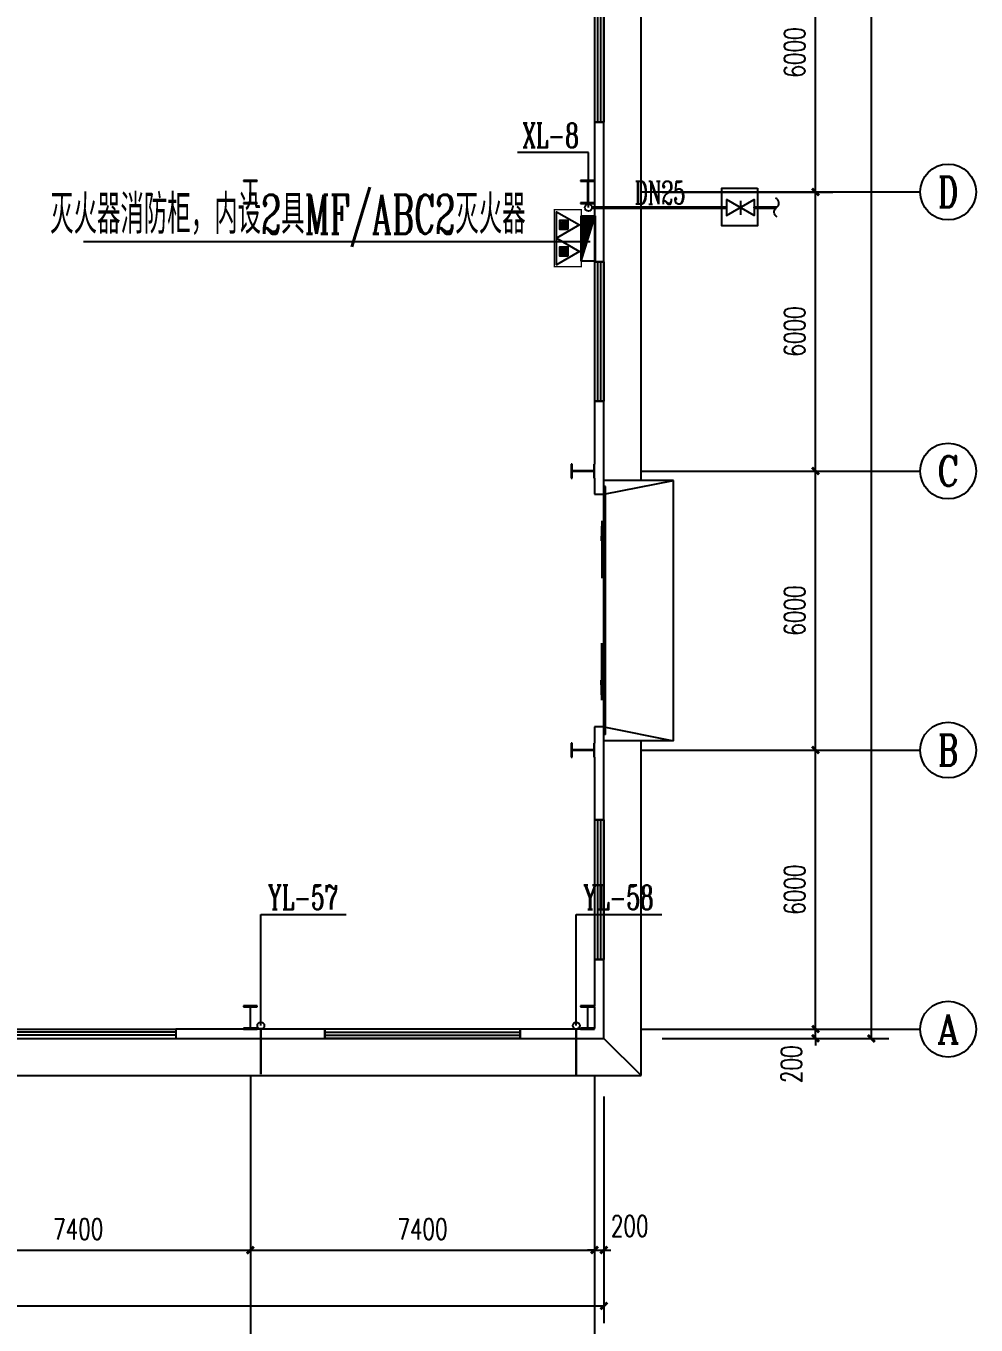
# Model space of a CAD drawing. Extents: x -409572 to -157272, y 600795 to 878326.
# Drawn here: x -195342 to -174919, y 713677 to 741609 of the extents above; entities that cross this region are included whole.
import ezdxf
from ezdxf.enums import TextEntityAlignment as Align

# ---------------------------------------------------------------- set-up
doc = ezdxf.new("R2010")
doc.units = 0
doc.header["$LTSCALE"] = 1000
doc.header["$MEASUREMENT"] = 0
for name, pattern in [('CENTER2', [1.125, 0.75, -0.125, 0.125, -0.125]), ('DASHDOT2', [0.5, 0.25, -0.125, 0, -0.125]), ('PHANTOM2', [1.25, 0.625, -0.125, 0.125, -0.125, 0.125, -0.125])]:
    doc.linetypes.add(name, pattern=pattern)
doc.layers.get('0').update_dxf_attribs({"linetype": 'CONTINUOUS'})
doc.layers.get('DEFPOINTS').update_dxf_attribs({"linetype": 'CONTINUOUS'})
for name, color, linetype in [('AXIS', 3, 'CONTINUOUS'), ('AXIS_TEXT', 7, 'CONTINUOUS'), ('COLUMN', 9, 'CONTINUOUS'), ('DIM_消防', 3, 'CONTINUOUS'), ('DIM_雨水', 3, 'CONTINUOUS'), ('EQUIP_消防', 7, 'CONTINUOUS'), ('GROUND', 2, 'CONTINUOUS'), ('PIPE-消防', 1, 'CONTINUOUS'), ('PIPE-雨水', 4, 'PHANTOM2'), ('STAIR', 2, 'CONTINUOUS'), ('TWT_TEXT', 7, 'CONTINUOUS'), ('VALVE_消防', 7, 'CONTINUOUS'), ('VPIPE-消防', 1, 'DASHDOT2'), ('VPIPE-雨水', 4, 'PHANTOM2'), ('WALL', 9, 'CONTINUOUS'), ('WINDOW', 4, 'CONTINUOUS'), ('WIRE-照明', 1, 'CONTINUOUS')]:
    doc.layers.add(name, color=color, linetype=linetype)
doc.styles.add('_TCH_AXIS', font='COMPLEX', dxfattribs={"bigfont": 'GBCBIG'})
doc.styles.add('_TWT_SERIAL', font='COMPLEX', dxfattribs={"width": 0.8, "height": 3.5, "bigfont": 'HZTXT'})
doc.styles.add('COMPLEX', font='COMPLEX')
doc.styles.add('DIM_FONT', font='SIMPLEX.shx', dxfattribs={"width": 0.7})
doc.styles.add('STY53', font='COMPLEX', dxfattribs={"width": 0.6, "bigfont": 'HZTXT'})
doc.dimstyles.new('DIMN150', dxfattribs={"dimscale": 1.5, "dimtxt": 300, "dimasz": 100, "dimexe": 250, "dimexo": 300, "dimgap": 150, "dimtad": 1, "dimdec": 0, "dimzin": 0, "dimtxsty": 'DIM_FONT', "dimblk": 'ARCHTICK', "dimcen": 0.09, "dimclrt": 7, "dimazin": 3, "dimtfac": 1, "dimtdec": 0, "dimtix": 1, "dimtmove": 0, "dimatfit": 3, "dimtolj": 1, "dimtzin": 0})

# ---------------------------------------------------------------- blocks, each defined once
blk = doc.blocks.new('$WINLIB2D$00000001')
at = {"color": 0}
for points in [[(-0.5, 0.5), (-0.5, -0.5)], [(-0.5, 0.5), (0.5, 0.5)], [(0.5, -0.5), (0.5, 0.5)], [(0.5, 0.1667), (-0.5, 0.1667)], [(0.5, -0.1667), (-0.5, -0.1667)], [(-0.5, -0.5), (0.5, -0.5)]]:
    blk.add_lwpolyline(points, dxfattribs=at)
blk = doc.blocks.new('$DORLIB2D$00000130')
at = {"color": 0, "linetype": 'CONTINUOUS'}
for p, q in [((-0.5333, 0.6601), (-0.5333, 0.5127)), ((0, 0.6601), (-0.5333, 0.6601)), ((0, 0.5127), (0, 0.6601)), ((0.5333, 0.6601), (0, 0.6601)), ((0.5333, 0.6601), (0.5333, 0.5127)), ((0, 0.5127), (-0.5333, 0.5127)), ((0.5333, 0.5127), (0, 0.5127)), ((-0.3853, 0.2694), (-0.1396, 0.2694)), ((-0.3853, 0.2694), (-0.2999, 0.2144)), ((-0.2999, 0.2144), (-0.2999, 0.2694)), ((0.3853, 0.2694), (0.1396, 0.2694)), ((0.2999, 0.2144), (0.2999, 0.2694)), ((0.3853, 0.2694), (0.2999, 0.2144))]:
    blk.add_line(p, q, dxfattribs=at)
blk = doc.blocks.new('_ARCHTICK')
at = {"color": 0, "linetype": 'BYBLOCK', "const_width": 0.4}
blk.add_lwpolyline([(-0.5, -0.5), (0.5, 0.5)], dxfattribs=at)
blk = doc.blocks.new('*D33')
at = {"layer": 'AXIS', "color": 0}
for p, q in [((-390519, 716695), (-390519, 711820)), ((-182919, 716695), (-182919, 711820)), ((-390519, 712195), (-182919, 712195))]:
    blk.add_line(p, q, dxfattribs=at)
at = {"layer": 'DEFPOINTS', "color": 0}
for p in [(-390519, 717145), (-182919, 717145), (-182919, 712195)]:
    blk.add_point(p, dxfattribs=at)
at = {"layer": 'AXIS', "color": 0, "xscale": 150, "yscale": 150, "zscale": 150, "rotation": 180}
blk.add_blockref('_ARCHTICK', (-390519, 712195), dxfattribs=at)
at = {"layer": 'AXIS', "color": 0, "xscale": 150, "yscale": 150, "zscale": 150}
blk.add_blockref('_ARCHTICK', (-182919, 712195), dxfattribs=at)
at = {"layer": 'AXIS', "color": 7, "insert": (-286719, 712645), "char_height": 450, "attachment_point": 5, "style": 'DIM_FONT'}
blk.add_mtext('\\A1;207600', dxfattribs=at)
blk = doc.blocks.new('*D61')
at = {"layer": 'AXIS', "color": 0}
for p, q in [((-197919, 716695), (-197919, 713020)), ((-190519, 716695), (-190519, 713020)), ((-197919, 713395), (-190519, 713395))]:
    blk.add_line(p, q, dxfattribs=at)
at = {"layer": 'DEFPOINTS', "color": 0}
for p in [(-197919, 717145), (-190519, 717145), (-190519, 713395)]:
    blk.add_point(p, dxfattribs=at)
at = {"layer": 'AXIS', "color": 0, "xscale": 150, "yscale": 150, "zscale": 150, "rotation": 180}
blk.add_blockref('_ARCHTICK', (-197919, 713395), dxfattribs=at)
at = {"layer": 'AXIS', "color": 0, "xscale": 150, "yscale": 150, "zscale": 150}
blk.add_blockref('_ARCHTICK', (-190519, 713395), dxfattribs=at)
at = {"layer": 'AXIS', "color": 7, "insert": (-194219, 713845), "char_height": 450, "attachment_point": 5, "style": 'DIM_FONT'}
blk.add_mtext('\\A1;7400', dxfattribs=at)
blk = doc.blocks.new('*D62')
at = {"layer": 'AXIS', "color": 0}
for p, q in [((-190519, 716695), (-190519, 713020)), ((-183119, 716695), (-183119, 713020)), ((-190519, 713395), (-183119, 713395))]:
    blk.add_line(p, q, dxfattribs=at)
at = {"layer": 'DEFPOINTS', "color": 0}
for p in [(-190519, 717145), (-183119, 717145), (-183119, 713395)]:
    blk.add_point(p, dxfattribs=at)
at = {"layer": 'AXIS', "color": 0, "xscale": 150, "yscale": 150, "zscale": 150, "rotation": 180}
blk.add_blockref('_ARCHTICK', (-190519, 713395), dxfattribs=at)
at = {"layer": 'AXIS', "color": 0, "xscale": 150, "yscale": 150, "zscale": 150}
blk.add_blockref('_ARCHTICK', (-183119, 713395), dxfattribs=at)
at = {"layer": 'AXIS', "color": 7, "insert": (-186819, 713845), "char_height": 450, "attachment_point": 5, "style": 'DIM_FONT'}
blk.add_mtext('\\A1;7400', dxfattribs=at)
blk = doc.blocks.new('*D63')
at = {"layer": 'AXIS', "color": 0}
for p, q in [((-183119, 716695), (-183119, 713020)), ((-182919, 716695), (-182919, 713020)), ((-183119, 713395), (-183269, 713395)), ((-183119, 713395), (-182919, 713395)), ((-182919, 713395), (-182769, 713395))]:
    blk.add_line(p, q, dxfattribs=at)
at = {"layer": 'DEFPOINTS', "color": 0}
for p in [(-183119, 717145), (-182919, 717145), (-182919, 713395)]:
    blk.add_point(p, dxfattribs=at)
at = {"layer": 'AXIS', "color": 0, "xscale": 150, "yscale": 150, "zscale": 150}
blk.add_blockref('_ARCHTICK', (-183119, 713395), dxfattribs=at)
at = {"layer": 'AXIS', "color": 0, "xscale": 150, "yscale": 150, "zscale": 150, "rotation": 180}
blk.add_blockref('_ARCHTICK', (-182919, 713395), dxfattribs=at)
at = {"layer": 'AXIS', "color": 7, "insert": (-182364, 713913), "char_height": 450, "attachment_point": 5, "style": 'DIM_FONT'}
blk.add_mtext('\\A1;200', dxfattribs=at)
blk = doc.blocks.new('_AXISO')
blk.add_circle((0, 0), 0.5)
at = {"layer": 'AXIS_TEXT', "style": 'COMPLEX', "width": 1.041667}
blk.add_attdef('A', text='', height=0.56, dxfattribs=at).set_placement((-0.25, -0.28), (0.25, -0.28), align=Align.FIT)
blk = doc.blocks.new('*D64')
at = {"layer": 'AXIS', "color": 0}
for p, q in [((-181669, 766345), (-176794, 766345)), ((-177169, 717945), (-177169, 766345)), ((-181669, 717945), (-176794, 717945))]:
    blk.add_line(p, q, dxfattribs=at)
at = {"layer": 'DEFPOINTS', "color": 0}
for p in [(-182119, 766345), (-177169, 766345), (-182119, 717945)]:
    blk.add_point(p, dxfattribs=at)
at = {"layer": 'AXIS', "color": 0, "xscale": 150, "yscale": 150, "zscale": 150}
for p, rotation in [((-177169, 766345), 90), ((-177169, 717945), 270)]:
    blk.add_blockref('_ARCHTICK', p, dxfattribs=dict(at, rotation=rotation))
at = {"layer": 'AXIS', "color": 7, "insert": (-177619, 742145), "char_height": 450, "attachment_point": 5, "rotation": 90, "style": 'DIM_FONT'}
blk.add_mtext('\\A1;48400', dxfattribs=at)
blk = doc.blocks.new('*D65')
at = {"layer": 'AXIS', "color": 0}
for p, q in [((-181669, 718145), (-177994, 718145)), ((-178369, 718145), (-178369, 718295)), ((-178369, 717945), (-178369, 718145)), ((-181669, 717945), (-177994, 717945)), ((-178369, 717945), (-178369, 717795))]:
    blk.add_line(p, q, dxfattribs=at)
at = {"layer": 'DEFPOINTS', "color": 0}
for p in [(-182119, 718145), (-178369, 718145), (-182119, 717945)]:
    blk.add_point(p, dxfattribs=at)
at = {"layer": 'AXIS', "color": 0, "xscale": 150, "yscale": 150, "zscale": 150}
for p, rotation in [((-178369, 718145), 270), ((-178369, 717945), 90)]:
    blk.add_blockref('_ARCHTICK', p, dxfattribs=dict(at, rotation=rotation))
at = {"layer": 'AXIS', "color": 7, "insert": (-178886, 717390), "char_height": 450, "attachment_point": 5, "rotation": 90, "style": 'DIM_FONT'}
blk.add_mtext('\\A1;200', dxfattribs=at)
blk = doc.blocks.new('*D66')
at = {"layer": 'AXIS', "color": 0}
for p, q in [((-181669, 724145), (-177994, 724145)), ((-178369, 718145), (-178369, 724145)), ((-181669, 718145), (-177994, 718145))]:
    blk.add_line(p, q, dxfattribs=at)
at = {"layer": 'DEFPOINTS', "color": 0}
for p in [(-182119, 724145), (-178369, 724145), (-182119, 718145)]:
    blk.add_point(p, dxfattribs=at)
at = {"layer": 'AXIS', "color": 0, "xscale": 150, "yscale": 150, "zscale": 150}
for p, rotation in [((-178369, 724145), 90), ((-178369, 718145), 270)]:
    blk.add_blockref('_ARCHTICK', p, dxfattribs=dict(at, rotation=rotation))
at = {"layer": 'AXIS', "color": 7, "insert": (-178819, 721145), "char_height": 450, "attachment_point": 5, "rotation": 90, "style": 'DIM_FONT'}
blk.add_mtext('\\A1;6000', dxfattribs=at)
blk = doc.blocks.new('*D67')
at = {"layer": 'AXIS', "color": 0}
for p, q in [((-181669, 730145), (-177994, 730145)), ((-178369, 724145), (-178369, 730145)), ((-181669, 724145), (-177994, 724145))]:
    blk.add_line(p, q, dxfattribs=at)
at = {"layer": 'DEFPOINTS', "color": 0}
for p in [(-182119, 730145), (-178369, 730145), (-182119, 724145)]:
    blk.add_point(p, dxfattribs=at)
at = {"layer": 'AXIS', "color": 0, "xscale": 150, "yscale": 150, "zscale": 150}
for p, rotation in [((-178369, 730145), 90), ((-178369, 724145), 270)]:
    blk.add_blockref('_ARCHTICK', p, dxfattribs=dict(at, rotation=rotation))
at = {"layer": 'AXIS', "color": 7, "insert": (-178819, 727145), "char_height": 450, "attachment_point": 5, "rotation": 90, "style": 'DIM_FONT'}
blk.add_mtext('\\A1;6000', dxfattribs=at)
blk = doc.blocks.new('*D68')
at = {"layer": 'AXIS', "color": 0}
for p, q in [((-181669, 736145), (-177994, 736145)), ((-178369, 730145), (-178369, 736145)), ((-181669, 730145), (-177994, 730145))]:
    blk.add_line(p, q, dxfattribs=at)
at = {"layer": 'DEFPOINTS', "color": 0}
for p in [(-182119, 736145), (-178369, 736145), (-182119, 730145)]:
    blk.add_point(p, dxfattribs=at)
at = {"layer": 'AXIS', "color": 0, "xscale": 150, "yscale": 150, "zscale": 150}
for p, rotation in [((-178369, 736145), 90), ((-178369, 730145), 270)]:
    blk.add_blockref('_ARCHTICK', p, dxfattribs=dict(at, rotation=rotation))
at = {"layer": 'AXIS', "color": 7, "insert": (-178819, 733145), "char_height": 450, "attachment_point": 5, "rotation": 90, "style": 'DIM_FONT'}
blk.add_mtext('\\A1;6000', dxfattribs=at)
blk = doc.blocks.new('*D69')
at = {"layer": 'AXIS', "color": 0}
for p, q in [((-181669, 742145), (-177994, 742145)), ((-178369, 736145), (-178369, 742145)), ((-181669, 736145), (-177994, 736145))]:
    blk.add_line(p, q, dxfattribs=at)
at = {"layer": 'DEFPOINTS', "color": 0}
for p in [(-182119, 742145), (-178369, 742145), (-182119, 736145)]:
    blk.add_point(p, dxfattribs=at)
at = {"layer": 'AXIS', "color": 0, "xscale": 150, "yscale": 150, "zscale": 150}
for p, rotation in [((-178369, 742145), 90), ((-178369, 736145), 270)]:
    blk.add_blockref('_ARCHTICK', p, dxfattribs=dict(at, rotation=rotation))
at = {"layer": 'AXIS', "color": 7, "insert": (-178819, 739145), "char_height": 450, "attachment_point": 5, "rotation": 90, "style": 'DIM_FONT'}
blk.add_mtext('\\A1;6000', dxfattribs=at)
blk = doc.blocks.new('$ATTACHMENT$00000214')
h = blk.add_hatch()
h.set_pattern_fill('ANSI31', color=256, scale=200, style=0)
h.set_pattern_definition([(45, (-38543.802, -6842.639), (-17.67767, 17.67767), [])])
h.paths.add_polyline_path([(-65, 2), (65, 2), (65, -128), (-65, -128)])
for points in [[(0, 172), (-198, -172), (198, -172)], [(-65, 2), (65, 2), (65, -128), (-65, -128)]]:
    blk.add_lwpolyline(points, close=True)
blk = doc.blocks.new('D22222')
at = {"layer": 'PIPE-消防', "color": 3, "ltscale": 2, "const_width": 20}
blk.add_lwpolyline([(-220006, -23693), (-219158, -23693), (-219158, -24098), (-220006, -24098)], close=True, dxfattribs=at)
at = {"layer": 'EQUIP_消防', "rotation": 180}
for p in [(-219780, -23901), (-219383, -23901)]:
    blk.add_blockref('$ATTACHMENT$00000214', p, dxfattribs=at)
blk = doc.blocks.new('*X12')
at = {"color": 0}
for p, q in [((7200.95625, 5700.95625), (7201, 5700.95625)), ((7200.9625, 5700.9625), (7201, 5700.9625)), ((7200.96875, 5700.96875), (7201, 5700.96875)), ((7200.975, 5700.975), (7201, 5700.975)), ((7200.98125, 5700.98125), (7201, 5700.98125)), ((7200.9875, 5700.9875), (7201, 5700.9875)), ((7200.99375, 5700.99375), (7201, 5700.99375)), ((7200.66875, 5700.66875), (7201, 5700.66875)), ((7200.675, 5700.675), (7201, 5700.675)), ((7200.68125, 5700.68125), (7201, 5700.68125)), ((7200.6875, 5700.6875), (7201, 5700.6875)), ((7200.69375, 5700.69375), (7201, 5700.69375)), ((7200.7, 5700.7), (7201, 5700.7)), ((7200.70625, 5700.70625), (7201, 5700.70625)), ((7200.7125, 5700.7125), (7201, 5700.7125)), ((7200.71875, 5700.71875), (7201, 5700.71875)), ((7200.725, 5700.725), (7201, 5700.725)), ((7200.73125, 5700.73125), (7201, 5700.73125)), ((7200.7375, 5700.7375), (7201, 5700.7375)), ((7200.74375, 5700.74375), (7201, 5700.74375)), ((7200.75, 5700.75), (7201, 5700.75)), ((7200.75625, 5700.75625), (7201, 5700.75625)), ((7200.7625, 5700.7625), (7201, 5700.7625)), ((7200.76875, 5700.76875), (7201, 5700.76875)), ((7200.775, 5700.775), (7201, 5700.775)), ((7200.78125, 5700.78125), (7201, 5700.78125)), ((7200.7875, 5700.7875), (7201, 5700.7875)), ((7200.79375, 5700.79375), (7201, 5700.79375)), ((7200.8, 5700.8), (7201, 5700.8)), ((7200.80625, 5700.80625), (7201, 5700.80625)), ((7200.8125, 5700.8125), (7201, 5700.8125)), ((7200.81875, 5700.81875), (7201, 5700.81875)), ((7200.825, 5700.825), (7201, 5700.825)), ((7200.83125, 5700.83125), (7201, 5700.83125)), ((7200.8375, 5700.8375), (7201, 5700.8375)), ((7200.84375, 5700.84375), (7201, 5700.84375)), ((7200.85, 5700.85), (7201, 5700.85)), ((7200.85625, 5700.85625), (7201, 5700.85625)), ((7200.8625, 5700.8625), (7201, 5700.8625)), ((7200.86875, 5700.86875), (7201, 5700.86875)), ((7200.875, 5700.875), (7201, 5700.875)), ((7200.88125, 5700.88125), (7201, 5700.88125)), ((7200.8875, 5700.8875), (7201, 5700.8875)), ((7200.89375, 5700.89375), (7201, 5700.89375)), ((7200.9, 5700.9), (7201, 5700.9)), ((7200.90625, 5700.90625), (7201, 5700.90625)), ((7200.9125, 5700.9125), (7201, 5700.9125)), ((7200.91875, 5700.91875), (7201, 5700.91875)), ((7200.925, 5700.925), (7201, 5700.925)), ((7200.93125, 5700.93125), (7201, 5700.93125)), ((7200.9375, 5700.9375), (7201, 5700.9375)), ((7200.94375, 5700.94375), (7201, 5700.94375)), ((7200.95, 5700.95), (7201, 5700.95)), ((7200.38125, 5700.38125), (7201, 5700.38125)), ((7200.3875, 5700.3875), (7201, 5700.3875)), ((7200.39375, 5700.39375), (7201, 5700.39375)), ((7200.4, 5700.4), (7201, 5700.4)), ((7200.40625, 5700.40625), (7201, 5700.40625)), ((7200.4125, 5700.4125), (7201, 5700.4125)), ((7200.41875, 5700.41875), (7201, 5700.41875)), ((7200.425, 5700.425), (7201, 5700.425)), ((7200.43125, 5700.43125), (7201, 5700.43125)), ((7200.4375, 5700.4375), (7201, 5700.4375)), ((7200.44375, 5700.44375), (7201, 5700.44375)), ((7200.45, 5700.45), (7201, 5700.45)), ((7200.45625, 5700.45625), (7201, 5700.45625)), ((7200.4625, 5700.4625), (7201, 5700.4625)), ((7200.46875, 5700.46875), (7201, 5700.46875)), ((7200.475, 5700.475), (7201, 5700.475)), ((7200.48125, 5700.48125), (7201, 5700.48125)), ((7200.4875, 5700.4875), (7201, 5700.4875)), ((7200.49375, 5700.49375), (7201, 5700.49375)), ((7200.5, 5700.5), (7201, 5700.5)), ((7200.50625, 5700.50625), (7201, 5700.50625)), ((7200.5125, 5700.5125), (7201, 5700.5125)), ((7200.51875, 5700.51875), (7201, 5700.51875)), ((7200.525, 5700.525), (7201, 5700.525)), ((7200.53125, 5700.53125), (7201, 5700.53125)), ((7200.5375, 5700.5375), (7201, 5700.5375)), ((7200.54375, 5700.54375), (7201, 5700.54375)), ((7200.55, 5700.55), (7201, 5700.55)), ((7200.55625, 5700.55625), (7201, 5700.55625)), ((7200.5625, 5700.5625), (7201, 5700.5625)), ((7200.56875, 5700.56875), (7201, 5700.56875)), ((7200.575, 5700.575), (7201, 5700.575)), ((7200.58125, 5700.58125), (7201, 5700.58125)), ((7200.5875, 5700.5875), (7201, 5700.5875)), ((7200.59375, 5700.59375), (7201, 5700.59375)), ((7200.6, 5700.6), (7201, 5700.6)), ((7200.60625, 5700.60625), (7201, 5700.60625)), ((7200.6125, 5700.6125), (7201, 5700.6125)), ((7200.61875, 5700.61875), (7201, 5700.61875)), ((7200.625, 5700.625), (7201, 5700.625)), ((7200.63125, 5700.63125), (7201, 5700.63125)), ((7200.6375, 5700.6375), (7201, 5700.6375)), ((7200.64375, 5700.64375), (7201, 5700.64375)), ((7200.65, 5700.65), (7201, 5700.65)), ((7200.65625, 5700.65625), (7201, 5700.65625)), ((7200.6625, 5700.6625), (7201, 5700.6625)), ((7200.1, 5700.1), (7201, 5700.1)), ((7200.10625, 5700.10625), (7201, 5700.10625)), ((7200.1125, 5700.1125), (7201, 5700.1125)), ((7200.11875, 5700.11875), (7201, 5700.11875)), ((7200.125, 5700.125), (7201, 5700.125)), ((7200.13125, 5700.13125), (7201, 5700.13125)), ((7200.1375, 5700.1375), (7201, 5700.1375)), ((7200.14375, 5700.14375), (7201, 5700.14375)), ((7200.15, 5700.15), (7201, 5700.15)), ((7200.15625, 5700.15625), (7201, 5700.15625)), ((7200.1625, 5700.1625), (7201, 5700.1625)), ((7200.16875, 5700.16875), (7201, 5700.16875)), ((7200.175, 5700.175), (7201, 5700.175)), ((7200.18125, 5700.18125), (7201, 5700.18125)), ((7200.1875, 5700.1875), (7201, 5700.1875)), ((7200.19375, 5700.19375), (7201, 5700.19375)), ((7200.2, 5700.2), (7201, 5700.2)), ((7200.20625, 5700.20625), (7201, 5700.20625)), ((7200.2125, 5700.2125), (7201, 5700.2125)), ((7200.21875, 5700.21875), (7201, 5700.21875)), ((7200.225, 5700.225), (7201, 5700.225)), ((7200.23125, 5700.23125), (7201, 5700.23125)), ((7200.2375, 5700.2375), (7201, 5700.2375)), ((7200.24375, 5700.24375), (7201, 5700.24375)), ((7200.25, 5700.25), (7201, 5700.25)), ((7200.25625, 5700.25625), (7201, 5700.25625)), ((7200.2625, 5700.2625), (7201, 5700.2625)), ((7200.26875, 5700.26875), (7201, 5700.26875)), ((7200.275, 5700.275), (7201, 5700.275)), ((7200.28125, 5700.28125), (7201, 5700.28125)), ((7200.2875, 5700.2875), (7201, 5700.2875)), ((7200.29375, 5700.29375), (7201, 5700.29375)), ((7200.3, 5700.3), (7201, 5700.3)), ((7200.30625, 5700.30625), (7201, 5700.30625)), ((7200.3125, 5700.3125), (7201, 5700.3125)), ((7200.31875, 5700.31875), (7201, 5700.31875)), ((7200.325, 5700.325), (7201, 5700.325)), ((7200.33125, 5700.33125), (7201, 5700.33125)), ((7200.3375, 5700.3375), (7201, 5700.3375)), ((7200.34375, 5700.34375), (7201, 5700.34375)), ((7200.35, 5700.35), (7201, 5700.35)), ((7200.35625, 5700.35625), (7201, 5700.35625)), ((7200.3625, 5700.3625), (7201, 5700.3625)), ((7200.36875, 5700.36875), (7201, 5700.36875)), ((7200.375, 5700.375), (7201, 5700.375)), ((7200.00625, 5700.00625), (7201, 5700.00625)), ((7200.0125, 5700.0125), (7201, 5700.0125)), ((7200.01875, 5700.01875), (7201, 5700.01875)), ((7200.025, 5700.025), (7201, 5700.025)), ((7200.03125, 5700.03125), (7201, 5700.03125)), ((7200.0375, 5700.0375), (7201, 5700.0375)), ((7200.04375, 5700.04375), (7201, 5700.04375)), ((7200.05, 5700.05), (7201, 5700.05)), ((7200.05625, 5700.05625), (7201, 5700.05625)), ((7200.0625, 5700.0625), (7201, 5700.0625)), ((7200.06875, 5700.06875), (7201, 5700.06875)), ((7200.075, 5700.075), (7201, 5700.075)), ((7200.08125, 5700.08125), (7201, 5700.08125)), ((7200.0875, 5700.0875), (7201, 5700.0875)), ((7200.09375, 5700.09375), (7201, 5700.09375))]:
    blk.add_line(p, q, dxfattribs=at)
blk = doc.blocks.new('$ATTACHMENT$00000088')
for p, q in [((325, 0), (-325, -200)), ((325, 0), (-325, 0)), ((-325, 0), (-325, -200)), ((325, -200), (325, 0)), ((-325, -200), (325, -200))]:
    blk.add_line(p, q)
at = {"xscale": 650, "yscale": 200, "zscale": 650, "rotation": 180}
blk.add_blockref('*X12', (4680325, 1140000), dxfattribs=at)
blk = doc.blocks.new('$VALVE$00000296')
for points in [[(-125, 72), (-125, -72), (125, 72), (125, -72), (-125, 72)], [(0, 60), (0, -64)]]:
    blk.add_lwpolyline(points)
for p in [(-125, 0), (125, 0)]:
    blk.add_point(p)
blk = doc.blocks.new('$TWTSYS$00000132')
at = {"elevation": 0}
blk.add_lwpolyline([(7, -101, -0.575183), (0, 0, 0.604745), (-11, 101, 16.924828)], format="xyb", dxfattribs=at)
blk = doc.blocks.new('JOJ')
at = {"layer": 'AXIS', "color": 8}
for p, q in [((-182118.8, 736145.4), (-176118.8, 736145.4)), ((-182118.8, 730145.4), (-176118.8, 730145.4)), ((-182118.8, 724145.4), (-176118.8, 724145.4)), ((-182118.8, 718145.4), (-176118.8, 718145.4)), ((-190518.8, 717145.4), (-190518.8, 711145.4)), ((-183118.8, 717145.4), (-183118.8, 711145.4))]:
    blk.add_line(p, q, dxfattribs=at)
at = {"layer": 'COLUMN', "color": 8}
for p, q in [((-190368.8, 736395.4), (-190668.8, 736395.4)), ((-190668.8, 736395.4), (-190668.8, 736377.4)), ((-190668.8, 736377.4), (-190528.8, 736377.4)), ((-190528.8, 736377.4), (-190523.8, 736372.4)), ((-190523.8, 736372.4), (-190523.8, 735918.4)), ((-190513.8, 736372.4), (-190508.8, 736377.4)), ((-190513.8, 735918.4), (-190513.8, 736372.4)), ((-190508.8, 736377.4), (-190368.8, 736377.4)), ((-190368.8, 736377.4), (-190368.8, 736395.4)), ((-183118.8, 736395.4), (-183418.8, 736395.4)), ((-183418.8, 736395.4), (-183418.8, 736377.4)), ((-183418.8, 736377.4), (-183278.8, 736377.4)), ((-183278.8, 736377.4), (-183273.8, 736372.4)), ((-183273.8, 736372.4), (-183273.8, 735918.4)), ((-183263.8, 736372.4), (-183258.8, 736377.4)), ((-183263.8, 735918.4), (-183263.8, 736372.4)), ((-183258.8, 736377.4), (-183118.8, 736377.4)), ((-183118.8, 736377.4), (-183118.8, 736395.4)), ((-190528.8, 735913.4), (-190668.8, 735913.4)), ((-190668.8, 735913.4), (-190668.8, 735895.4)), ((-190668.8, 735895.4), (-190368.8, 735895.4)), ((-190523.8, 735918.4), (-190528.8, 735913.4)), ((-190508.8, 735913.4), (-190513.8, 735918.4)), ((-190368.8, 735913.4), (-190508.8, 735913.4)), ((-190368.8, 735895.4), (-190368.8, 735913.4)), ((-183278.8, 735913.4), (-183418.8, 735913.4)), ((-183418.8, 735913.4), (-183418.8, 735895.4)), ((-183418.8, 735895.4), (-183118.8, 735895.4)), ((-183273.8, 735918.4), (-183278.8, 735913.4)), ((-183258.8, 735913.4), (-183263.8, 735918.4)), ((-183118.8, 735913.4), (-183258.8, 735913.4)), ((-183118.8, 735895.4), (-183118.8, 735913.4)), ((-183600.8, 730295.4), (-183618.8, 730295.4)), ((-183618.8, 730295.4), (-183618.8, 729995.4)), ((-183600.8, 730155.4), (-183600.8, 730295.4)), ((-183595.8, 730150.4), (-183600.8, 730155.4)), ((-183600.8, 730135.4), (-183595.8, 730140.4)), ((-183141.8, 730150.4), (-183595.8, 730150.4)), ((-183595.8, 730140.4), (-183141.8, 730140.4)), ((-183136.8, 730155.4), (-183141.8, 730150.4)), ((-183141.8, 730140.4), (-183136.8, 730135.4)), ((-183118.8, 730295.4), (-183136.8, 730295.4)), ((-183136.8, 730295.4), (-183136.8, 730155.4)), ((-183118.8, 729995.4), (-183118.8, 730295.4)), ((-183618.8, 729995.4), (-183600.8, 729995.4)), ((-183600.8, 729995.4), (-183600.8, 730135.4)), ((-183136.8, 730135.4), (-183136.8, 729995.4)), ((-183136.8, 729995.4), (-183118.8, 729995.4)), ((-183600.8, 724295.4), (-183618.8, 724295.4)), ((-183618.8, 724295.4), (-183618.8, 723995.4)), ((-183600.8, 724155.4), (-183600.8, 724295.4)), ((-183118.8, 724295.4), (-183136.8, 724295.4)), ((-183136.8, 724295.4), (-183136.8, 724155.4)), ((-183118.8, 723995.4), (-183118.8, 724295.4)), ((-183618.8, 723995.4), (-183600.8, 723995.4)), ((-183595.8, 724150.4), (-183600.8, 724155.4)), ((-183600.8, 724135.4), (-183595.8, 724140.4)), ((-183600.8, 723995.4), (-183600.8, 724135.4)), ((-183141.8, 724150.4), (-183595.8, 724150.4)), ((-183595.8, 724140.4), (-183141.8, 724140.4)), ((-183136.8, 724155.4), (-183141.8, 724150.4)), ((-183141.8, 724140.4), (-183136.8, 724135.4)), ((-183136.8, 724135.4), (-183136.8, 723995.4)), ((-183136.8, 723995.4), (-183118.8, 723995.4)), ((-190368.8, 718645.4), (-190668.8, 718645.4)), ((-190668.8, 718645.4), (-190668.8, 718627.4)), ((-190668.8, 718627.4), (-190528.8, 718627.4)), ((-190528.8, 718627.4), (-190523.8, 718622.4)), ((-190523.8, 718622.4), (-190523.8, 718168.4)), ((-190513.8, 718622.4), (-190508.8, 718627.4)), ((-190513.8, 718168.4), (-190513.8, 718622.4)), ((-190508.8, 718627.4), (-190368.8, 718627.4)), ((-190368.8, 718627.4), (-190368.8, 718645.4)), ((-183118.8, 718645.4), (-183418.8, 718645.4)), ((-183418.8, 718645.4), (-183418.8, 718627.4)), ((-183418.8, 718627.4), (-183278.8, 718627.4)), ((-183278.8, 718627.4), (-183273.8, 718622.4)), ((-183273.8, 718622.4), (-183273.8, 718168.4)), ((-183263.8, 718622.4), (-183258.8, 718627.4)), ((-183263.8, 718168.4), (-183263.8, 718622.4)), ((-183258.8, 718627.4), (-183118.8, 718627.4)), ((-183118.8, 718627.4), (-183118.8, 718645.4)), ((-190528.8, 718163.4), (-190668.8, 718163.4)), ((-190668.8, 718163.4), (-190668.8, 718145.4)), ((-190668.8, 718145.4), (-190368.8, 718145.4)), ((-190523.8, 718168.4), (-190528.8, 718163.4)), ((-190508.8, 718163.4), (-190513.8, 718168.4)), ((-190368.8, 718163.4), (-190508.8, 718163.4)), ((-190368.8, 718145.4), (-190368.8, 718163.4)), ((-183278.8, 718163.4), (-183418.8, 718163.4)), ((-183418.8, 718163.4), (-183418.8, 718145.4)), ((-183418.8, 718145.4), (-183118.8, 718145.4)), ((-183273.8, 718168.4), (-183278.8, 718163.4)), ((-183258.8, 718163.4), (-183263.8, 718168.4)), ((-183118.8, 718163.4), (-183258.8, 718163.4)), ((-183118.8, 718145.4), (-183118.8, 718163.4))]:
    blk.add_line(p, q, dxfattribs=at)
at = {"layer": 'GROUND', "color": 8}
for p, q in [((-182918.8, 729945.4), (-182918.8, 742345.4)), ((-182118.8, 729945.4), (-182118.8, 742345.4)), ((-182918.8, 717945.4), (-182918.8, 724345.4)), ((-182118.8, 717145.4), (-182118.8, 724345.4)), ((-295018.8, 717945.4), (-182918.8, 717945.4)), ((-182918.8, 717945.4), (-182118.8, 717145.4)), ((-295018.8, 717145.4), (-182118.8, 717145.4))]:
    blk.add_line(p, q, dxfattribs=at)
at = {"layer": 'STAIR', "color": 8}
for p, q in [((-181418.8, 729945.4), (-182918.8, 729945.4)), ((-182918.8, 724345.4), (-182918.8, 729945.4)), ((-182918.8, 729645.4), (-181418.8, 729945.4)), ((-181418.8, 724345.4), (-181418.8, 729945.4)), ((-182918.8, 724645.4), (-181418.8, 724345.4)), ((-181418.8, 724345.4), (-182918.8, 724345.4))]:
    blk.add_line(p, q, dxfattribs=at)
at = {"layer": 'WALL', "color": 8}
for p, q in [((-183118.8, 737645.4), (-183118.8, 734645.4)), ((-182918.8, 737645.4), (-183118.8, 737645.4)), ((-182918.8, 734645.4), (-182918.8, 737645.4)), ((-183118.8, 734645.4), (-182918.8, 734645.4)), ((-182918.8, 731645.4), (-183118.8, 731645.4)), ((-183118.8, 731645.4), (-183118.8, 730295.4)), ((-182918.8, 730145.4), (-182918.8, 731645.4)), ((-182918.8, 729645.4), (-182918.8, 730145.4)), ((-183118.8, 729995.4), (-183118.8, 729645.4)), ((-183118.8, 729645.4), (-182918.8, 729645.4)), ((-182918.8, 724645.4), (-183118.8, 724645.4)), ((-183118.8, 724645.4), (-183118.8, 724295.4)), ((-182918.8, 724145.4), (-182918.8, 724645.4)), ((-183118.8, 723995.4), (-183118.8, 722645.4)), ((-182918.8, 722645.4), (-182918.8, 724145.4)), ((-183118.8, 722645.4), (-182918.8, 722645.4)), ((-182918.8, 719645.4), (-183118.8, 719645.4)), ((-183118.8, 719645.4), (-183118.8, 718645.4)), ((-182918.8, 717945.4), (-182918.8, 719645.4)), ((-183118.8, 718627.4), (-183118.8, 718163.4)), ((-190668.8, 718145.4), (-192118.8, 718145.4)), ((-192118.8, 718145.4), (-192118.8, 717945.4)), ((-188918.8, 718145.4), (-190368.8, 718145.4)), ((-188918.8, 717945.4), (-188918.8, 718145.4)), ((-183418.8, 718145.4), (-184718.8, 718145.4)), ((-184718.8, 718145.4), (-184718.8, 717945.4)), ((-192118.8, 717945.4), (-190518.8, 717945.4)), ((-190518.8, 717945.4), (-188918.8, 717945.4)), ((-184718.8, 717945.4), (-182918.8, 717945.4))]:
    blk.add_line(p, q, dxfattribs=at)
at = {"layer": 'AXIS', "color": 8}
ref = blk.add_blockref('_AXISO', (-175518.8, 736145.4), dxfattribs=dict(at, xscale=1200, yscale=1200, zscale=1200))
ref.add_attrib('A', 'D', dxfattribs={"layer": 'AXIS_TEXT', "color": 8, "height": 657.6, "style": '_TCH_AXIS', "width": 0.823529}).set_placement((-175738, 735816.7), (-175299.6, 735816.7), align=Align.FIT)
ref = blk.add_blockref('_AXISO', (-175518.8, 730145.4), dxfattribs=dict(at, xscale=1200, yscale=1200, zscale=1200))
ref.add_attrib('A', 'C', dxfattribs={"layer": 'AXIS_TEXT', "color": 8, "height": 641, "style": '_TCH_AXIS'}).set_placement((-175747.7, 729824.9), (-175289.8, 729824.9), align=Align.FIT)
ref = blk.add_blockref('_AXISO', (-175518.8, 724145.4), dxfattribs=dict(at, xscale=1200, yscale=1200, zscale=1200))
ref.add_attrib('A', 'B', dxfattribs={"layer": 'AXIS_TEXT', "color": 8, "height": 657.6, "style": '_TCH_AXIS', "width": 0.823529}).set_placement((-175738, 723816.7), (-175299.6, 723816.7), align=Align.FIT)
ref = blk.add_blockref('_AXISO', (-175518.8, 718145.4), dxfattribs=dict(at, xscale=1200, yscale=1200, zscale=1200))
ref.add_attrib('A', 'A', dxfattribs={"layer": 'AXIS_TEXT', "color": 8, "height": 625, "style": '_TCH_AXIS', "width": 0.888889}).set_placement((-175756.9, 717832.9), (-175280.7, 717832.9), align=Align.FIT)
at = {"layer": 'WINDOW', "color": 8, "yscale": 200}
for name, p, xscale, zscale, rotation in [('$WINLIB2D$00000001', (-183018.8, 739145.4), 3000, 3000, 270), ('$WINLIB2D$00000001', (-183018.8, 733145.4), 3000, 3000, 270), ('$DORLIB2D$00000130', (-183018.8, 727145.4), 5000, 5000, 270), ('$WINLIB2D$00000001', (-183018.8, 721145.4), 3000, 3000, 270), ('$WINLIB2D$00000001', (-194218.8, 718045.4), -4200, -4200, 180), ('$WINLIB2D$00000001', (-186818.8, 718045.4), 4200, 4200, 180)]:
    blk.add_blockref(name, p, dxfattribs=dict(at, xscale=xscale, zscale=zscale, rotation=rotation))
at = {"layer": 'AXIS', "color": 8}
for p1, p2, distance, picture, middle in [((-182118.8, 717945.4), (-182118.8, 766345.4), -4950, '*D64', (-177618.8, 742145.4)), ((-182118.8, 736145.4), (-182118.8, 742145.4), -3750, '*D69', (-178818.8, 739145.4)), ((-182118.8, 730145.4), (-182118.8, 736145.4), -3750, '*D68', (-178818.8, 733145.4)), ((-182118.8, 724145.4), (-182118.8, 730145.4), -3750, '*D67', (-178818.8, 727145.4)), ((-182118.8, 718145.4), (-182118.8, 724145.4), -3750, '*D66', (-178818.8, 721145.4)), ((-390518.8, 717145.4), (-182918.8, 717145.4), -4950, '*D33', (-286718.8, 712645.4)), ((-197918.8, 717145.4), (-190518.8, 717145.4), -3750, '*D61', (-194218.8, 713845.4)), ((-190518.8, 717145.4), (-183118.8, 717145.4), -3750, '*D62', (-186818.8, 713845.4))]:
    dim = blk.add_aligned_dim(p1=p1, p2=p2, distance=distance, dimstyle='DIMN150', dxfattribs=at)
    dim.commit()
    dim.dimension.update_dxf_attribs({"geometry": picture, "text_midpoint": middle})
for base, p1, p2, angle, picture, middle in [((-178368.8, 718145.4), (-182118.8, 717945.4), (-182118.8, 718145.4), 90, '*D65', (-178886.3, 717390.4)), ((-182918.8, 713395.4), (-183118.8, 717145.4), (-182918.8, 717145.4), 0, '*D63', (-182363.8, 713912.9))]:
    dim = blk.add_linear_dim(base=base, p1=p1, p2=p2, angle=angle, dimstyle='DIMN150', dxfattribs=at)
    dim.commit()
    dim.dimension.update_dxf_attribs({"geometry": picture, "text_midpoint": middle, "dimtype": 161})

msp = doc.modelspace()

# ---------------------------------------------------------------- linework, layer by layer
msp.add_line((-183214.4, 736969.3), (-194103.7, 736969.3))
at = {"elevation": 3000}
msp.add_lwpolyline([(-179613.3, 738125.3), (-179613.3, 737312), (-180385.2, 737312), (-180385.2, 738125.3)], close=True, dxfattribs=at)
at = {"layer": 'DIM_消防'}
for p, q in [((-183250.1, 738888.5), (-184774.9, 738888.5)), ((-183250.1, 737705.1), (-183250.1, 738888.5))]:
    msp.add_line(p, q, dxfattribs=at)
at = {"layer": 'DIM_雨水'}
for p, q in [((-190293.4, 720114.4, -3000), (-190293.4, 722504.1, -3000)), ((-190293.4, 722504.1, -3000), (-188456.5, 722504.1, -3000)), ((-183513.1, 720114.4, -3000), (-183513.1, 722504.1, -3000)), ((-183513.1, 722504.1, -3000), (-181676.2, 722504.1, -3000))]:
    msp.add_line(p, q, dxfattribs=at)
at = {"layer": 'PIPE-消防', "linetype": 'CENTER2', "ltscale": 2, "const_width": 70}
for points in [[(-183175.1, 737705.1), (-180285.1, 737705.1)], [(-179685.1, 737705.1), (-179206.7, 737705.1)]]:
    msp.add_lwpolyline(points, dxfattribs=at)
at = {"layer": 'PIPE-雨水', "const_width": 52.5}
for points in [[(-190293.4, 720069.2), (-190293.4, 719069.2)], [(-183513.1, 720039.4), (-183513.1, 719039.4)]]:
    msp.add_lwpolyline(points, dxfattribs=at)
at = {"layer": 'VPIPE-消防', "linetype": 'CONTINUOUS'}
msp.add_circle((-183250.1, 737705.1), 75, dxfattribs=at)
at = {"layer": 'VPIPE-雨水', "linetype": 'CONTINUOUS'}
for centre in [(-190293.4, 720114.4), (-183513.1, 720114.4)]:
    msp.add_circle(centre, 75, dxfattribs=at)

# ---------------------------------------------------------------- block references
msp.add_blockref('JOJ', (0, 1894))
at = {"layer": 'EQUIP_消防', "xscale": 2, "yscale": 2, "zscale": 2}
msp.add_blockref('$TWTSYS$00000132', (-179206.7, 737705.1), dxfattribs=at)
at = {"layer": 'EQUIP_消防', "xscale": -1.5, "yscale": 1.5, "zscale": 1.5, "rotation": 89.99999999999999}
msp.add_blockref('$ATTACHMENT$00000088', (-183405.6, 737042.5), dxfattribs=at)
at = {"layer": 'PIPE-消防', "color": 3, "xscale": -1.439999999944121, "yscale": 1.439999999944121, "zscale": 1.44, "rotation": 90}
msp.add_blockref('D22222', (-218104.9, 420847.4), dxfattribs=at)
at = {"layer": 'VALVE_消防', "xscale": 2.4, "yscale": 2.4, "zscale": 2.4}
msp.add_blockref('$VALVE$00000296', (-179985.1, 737705.1), dxfattribs=at)

# ---------------------------------------------------------------- texts
at = {"layer": 'TWT_TEXT', "style": '_TWT_SERIAL', "width": 0.64}
for s, p in [('XL-8', (-184669.9, 738993.5)), ('YL-57', (-190145.5, 722609.1, -3000)), ('YL-58', (-183365.2, 722609.1, -3000))]:
    msp.add_text(s, height=525, dxfattribs=at).set_placement(p)
at = {"layer": 'WIRE-照明', "color": 3, "linetype": 'CONTINUOUS', "style": 'STY53', "width": 0.6}
msp.add_text('DN25', height=497.66, dxfattribs=at).set_placement((-182257.8, 737776, 3000))
msp.add_text('灭火器消防柜，内设2具MF/ABC2灭火器', height=839.808, dxfattribs=at).set_placement((-189712.3, 737500.5), align=Align.MIDDLE)

doc.saveas('drawing.dxf')
